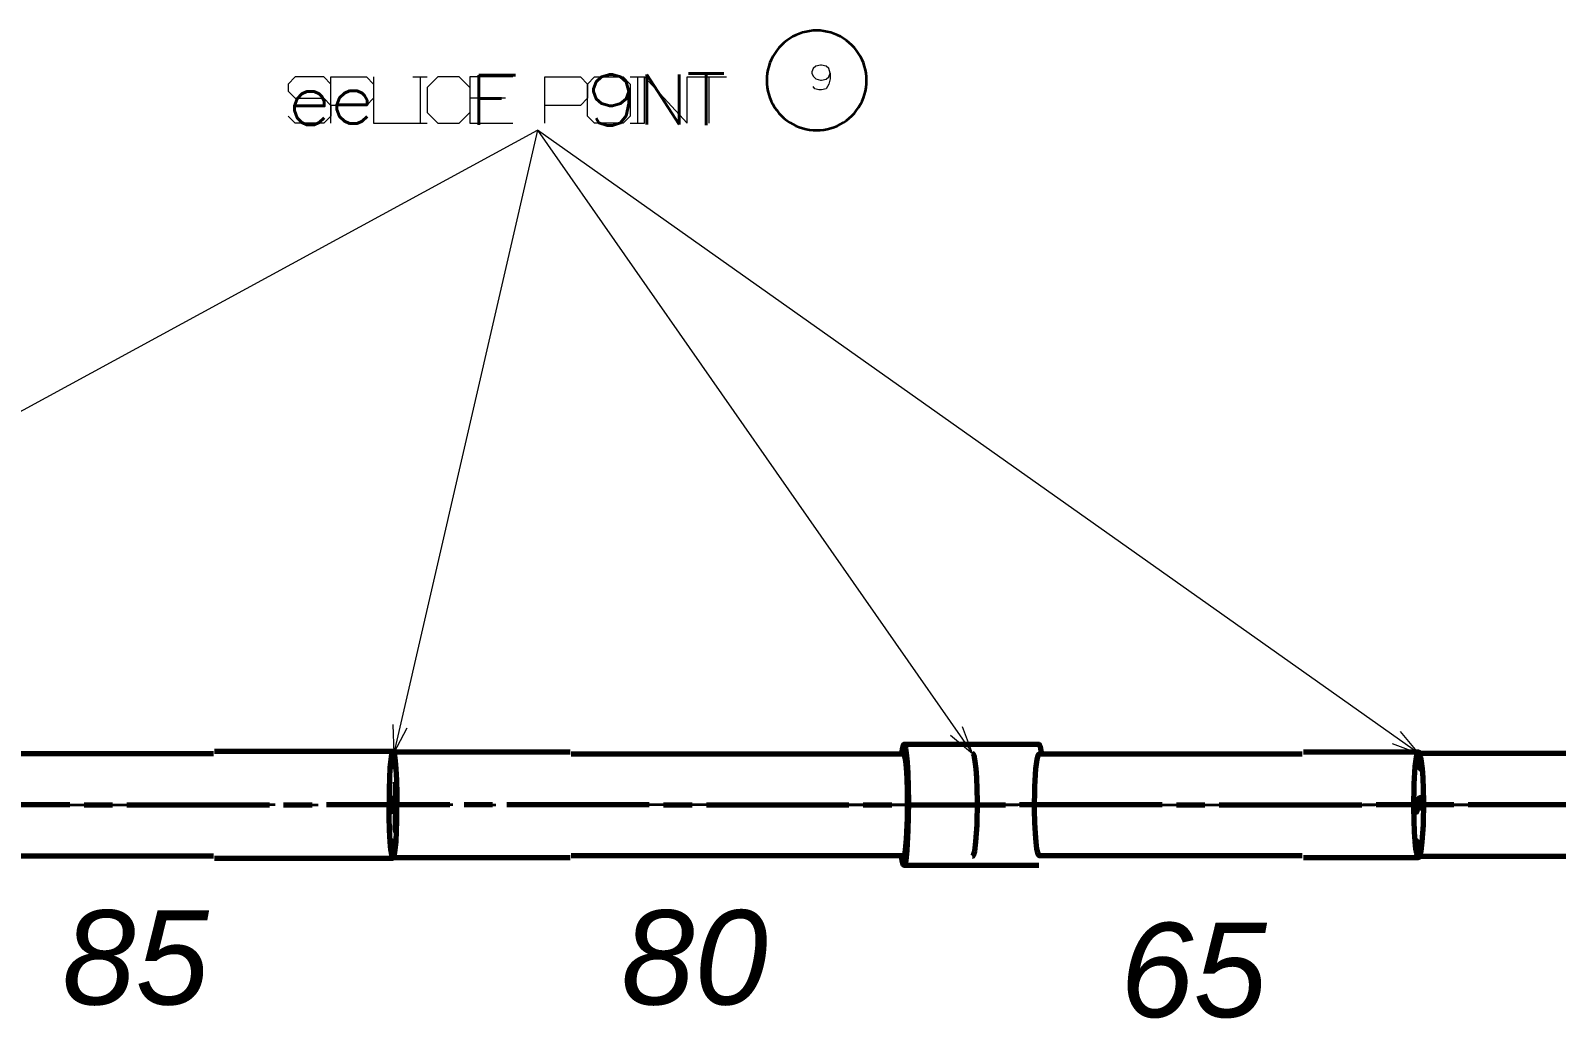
# Model space of a CAD drawing. Extents: x 0 to 174, y 0 to 33.
# Drawn here: x 36.818 to 41.032, y 8.328 to 11.057 of the extents above; entities that cross this region are included whole.
import ezdxf
from ezdxf.enums import TextEntityAlignment as Align

# ---------------------------------------------------------------- set-up
doc = ezdxf.new("R2010")
doc.units = 0
doc.layers.add('PDF2_문자', color=7, linetype='Continuous')
doc.layers.add('PDF2_형상', color=157, linetype='Continuous', true_color=0x405f80)
doc.layers.add('YOLO_TEXT', color=3, linetype='Continuous', true_color=0x008230)
doc.styles.add('OCR_LATIN', font='txt.shx')
doc.styles.add('PDF LucidaHandwriting Italic', font='ariali.ttf')

msp = doc.modelspace()

# ---------------------------------------------------------------- linework, layer by layer
at = {"layer": 'PDF2_형상', "color": 18, "lineweight": 35, "true_color": 0x260000}
msp.add_lwpolyline([(39.1269, 10.9193), (39.1267, 10.929), (39.1256, 10.9389), (39.1239, 10.9485), (39.1214, 10.9581), (39.1183, 10.9674), (39.1146, 10.9765), (39.1101, 10.9853), (39.1051, 10.9937), (39.0994, 11.0018), (39.0933, 11.0094), (39.0867, 11.0167), (39.0794, 11.0233), (39.0718, 11.0296), (39.0638, 11.0351), (39.0553, 11.0401), (39.0464, 11.0446), (39.0374, 11.0483), (39.0281, 11.0515), (39.0185, 11.0539), (39.0087, 11.0557), (38.999, 11.0567), (38.9892, 11.0571), (38.9793, 11.0567), (38.9696, 11.0557), (38.9599, 11.0539), (38.9504, 11.0515), (38.941, 11.0483), (38.9319, 11.0446), (38.9232, 11.0401), (38.9147, 11.0351), (38.9067, 11.0296), (38.8989, 11.0233), (38.8918, 11.0167), (38.885, 11.0094), (38.8789, 11.0018), (38.8733, 10.9937), (38.8682, 10.9853), (38.8639, 10.9765), (38.8601, 10.9674), (38.8569, 10.9581), (38.8546, 10.9486), (38.8528, 10.9389), (38.8518, 10.929), (38.8514, 10.9193), (38.8518, 10.9094), (38.8528, 10.8996), (38.8546, 10.89), (38.8569, 10.8804), (38.8601, 10.8711), (38.8639, 10.8621), (38.8682, 10.8532), (38.8732, 10.8447), (38.8789, 10.8367), (38.885, 10.829), (38.8918, 10.8218), (38.8989, 10.8151), (38.9067, 10.8089), (38.9147, 10.8033), (38.9232, 10.7983), (38.9319, 10.7939), (38.941, 10.7901), (38.9504, 10.7871), (38.9599, 10.7846), (38.9696, 10.7829), (38.9793, 10.7818), (38.9892, 10.7814), (38.999, 10.7818), (39.0087, 10.7829), (39.0185, 10.7846), (39.0281, 10.7871), (39.0374, 10.7901), (39.0464, 10.7939), (39.0553, 10.7983), (39.0636, 10.8033), (39.0718, 10.8089), (39.0794, 10.8151), (39.0867, 10.8218), (39.0933, 10.829), (39.0994, 10.8367), (39.1051, 10.8447), (39.1101, 10.8532), (39.1146, 10.8619), (39.1183, 10.8711), (39.1214, 10.8804), (39.1239, 10.89), (39.1256, 10.8996), (39.1267, 10.9094), (39.1269, 10.9192)], close=True, dxfattribs=at)
at = {"layer": 'PDF2_형상', "color": 18, "lineweight": 13, "true_color": 0x260000}
msp.add_lwpolyline([(39.0262, 10.9396), (39.0229, 10.9518), (39.0151, 10.9585), (39.0029, 10.9618), (38.9996, 10.9618), (38.9874, 10.9585), (38.9796, 10.9518), (38.9763, 10.9429), (38.9763, 10.9396), (38.9796, 10.9307), (38.9874, 10.924), (38.9996, 10.9196), (39.0029, 10.9196), (39.0151, 10.9229), (39.0229, 10.9296), (39.0262, 10.9396), (39.0262, 10.924), (39.0229, 10.9085), (39.0151, 10.8963), (39.0029, 10.8929), (38.9951, 10.8929), (38.984, 10.8963), (38.9796, 10.9029)], dxfattribs=at)
at = {"layer": 'PDF2_형상', "color": 7, "lineweight": 13}
for points in [[(37.6478, 10.9093), (37.6281, 10.929), (37.5493, 10.929), (37.5296, 10.9093), (37.5296, 10.8896), (37.5493, 10.8699), (37.6281, 10.8699), (37.6478, 10.8503), (37.6478, 10.8207), (37.6281, 10.801), (37.5493, 10.801), (37.5296, 10.8207)], [(37.6478, 10.801), (37.6478, 10.929), (37.7461, 10.929), (37.7658, 10.9093), (37.7658, 10.8699), (37.7461, 10.8503), (37.6478, 10.8503)], [(37.7658, 10.929), (37.7658, 10.801), (37.874, 10.801), (37.9135, 10.801)], [(37.874, 10.929), (37.9135, 10.929)], [(37.8938, 10.929), (37.8938, 10.801)], [(38.0315, 10.8994), (38.0021, 10.929), (37.9431, 10.929), (37.9135, 10.8994), (37.9135, 10.8306), (37.9431, 10.801), (38.0021, 10.801), (38.0315, 10.8306)], [(38.1497, 10.929), (38.0315, 10.929), (38.0315, 10.801), (38.1497, 10.801)], [(38.2383, 10.801), (38.2383, 10.929), (38.3367, 10.929), (38.3564, 10.9093), (38.3564, 10.8699), (38.3367, 10.8503), (38.2383, 10.8503)], [(38.4744, 10.929), (38.5139, 10.929)], [(38.4744, 10.801), (38.5139, 10.801), (38.5139, 10.929), (38.6319, 10.801), (38.6319, 10.929), (38.7403, 10.929)], [(38.4942, 10.929), (38.4942, 10.801)], [(38.691, 10.929), (38.691, 10.801)], [(38.13, 10.8699), (38.0315, 10.8699)], [(35.0129, 9.0378), (38.2186, 10.7814), (39.4192, 9.06)], [(40.6522, 9.0601), (38.2186, 10.7814), (37.8217, 9.0611)], [(37.8189, 9.1399), (37.8217, 9.0611), (37.8586, 9.1307)], [(39.3589, 9.1107), (39.4192, 9.06), (39.3924, 9.134)], [(40.5783, 9.0875), (40.6522, 9.0601), (40.6019, 9.1207)]]:
    msp.add_lwpolyline(points, dxfattribs=at)
msp.add_lwpolyline([(38.3761, 10.929), (38.4549, 10.929), (38.4744, 10.9093), (38.4744, 10.8207), (38.4549, 10.801), (38.3761, 10.801), (38.3564, 10.8207), (38.3564, 10.9093)], close=True, dxfattribs=at)
at = {"layer": 'PDF2_형상', "lineweight": 70}
for points in [[(37.8207, 8.7731), (37.8201, 8.7721), (37.8197, 8.7717), (37.8194, 8.7715), (37.8192, 8.7715), (37.819, 8.7715), (37.8187, 8.7717), (37.8185, 8.7718), (37.8179, 8.7725), (37.8172, 8.7739), (37.8157, 8.7799), (37.8135, 8.7949), (37.8115, 8.8165), (37.8099, 8.8485), (37.8089, 8.8853), (37.8092, 8.9628), (37.8115, 9.0207), (37.8147, 9.0513), (37.8171, 9.0626), (37.8182, 9.0647), (37.8187, 9.0653), (37.8189, 9.0653), (37.8192, 9.0654), (37.3265, 9.0654)], [(37.8207, 9.0638), (37.82, 9.065), (37.8196, 9.0653), (37.8192, 9.0654)], [(38.3081, 9.0638), (37.8192, 9.0638), (37.8201, 9.0632), (37.8212, 9.0612), (37.8229, 9.055), (37.825, 9.0397), (37.8269, 9.0181), (37.8286, 8.9865), (37.8296, 8.95), (37.8293, 8.8739), (37.8268, 8.8169), (37.8238, 8.7869), (37.8212, 8.7757), (37.8201, 8.7736), (37.8197, 8.7732), (37.8194, 8.7731), (37.8192, 8.7731), (38.3081, 8.7731)], [(39.6114, 9.0579), (39.6074, 9.0785), (39.6056, 9.0832), (39.6043, 9.0849), (39.6031, 9.0854), (39.3926, 9.0854), (39.2303, 9.0854), (39.2314, 9.0847), (39.2325, 9.0826), (39.2347, 9.0743), (39.2368, 9.0607), (39.239, 9.0364), (39.2407, 9.0058), (39.2421, 8.9674), (39.2425, 8.9257), (39.2414, 8.8475), (39.2383, 8.7928), (39.2351, 8.7646), (39.2325, 8.754), (39.2314, 8.7519), (39.2308, 8.7515), (39.2306, 8.7514), (39.2303, 8.7514), (39.23, 8.7514), (39.2299, 8.7515), (39.2293, 8.7519), (39.2278, 8.7549), (39.2256, 8.7642), (39.2236, 8.7789)], [(39.2303, 9.0854), (39.23, 9.0854), (39.2299, 9.0853), (39.2293, 9.0849), (39.2282, 9.0829), (39.2256, 9.0724), (39.2236, 9.0579)], [(40.6546, 8.7765), (40.654, 8.7751), (40.6528, 8.7735), (40.6522, 8.7732), (40.6519, 8.7731), (40.6517, 8.7731), (40.6514, 8.7731), (40.6511, 8.7732), (40.6504, 8.7738), (40.6489, 8.7764), (40.6465, 8.7843), (40.6444, 8.7967), (40.6422, 8.8175), (40.6403, 8.8433), (40.639, 8.8756), (40.6385, 8.9103), (40.6396, 8.9764), (40.6426, 9.0242), (40.6461, 9.0501), (40.649, 9.0607), (40.6503, 9.0629), (40.6508, 9.0635), (40.6514, 9.0638), (40.6518, 9.0638), (40.3335, 9.0638)], [(40.6547, 9.0601), (40.6532, 9.0629), (40.6525, 9.0636), (40.6518, 9.0638)], [(37.3235, 9.0594), (36.3761, 9.0594), (36.3758, 9.0594), (36.3756, 9.0593), (36.3751, 9.0589), (36.374, 9.0567), (36.3717, 9.0451), (36.3686, 9.0139), (36.3663, 8.9553), (36.3664, 8.879), (36.3675, 8.8439), (36.3692, 8.8144), (36.3711, 8.7954), (36.3732, 8.7829), (36.3746, 8.7788), (36.3761, 8.7774), (37.3235, 8.7774)], [(37.8143, 9.0167), (37.815, 9.0222), (37.8172, 9.0349), (37.8183, 9.0371), (37.8187, 9.0376), (37.8189, 9.0378), (37.8192, 9.0378), (37.8189, 9.0378), (37.8187, 9.0376), (37.8183, 9.0371), (37.8172, 9.0349), (37.815, 9.0222), (37.8144, 9.0175)], [(37.8238, 9.0183), (37.8215, 9.0317), (37.8204, 9.0351), (37.8192, 9.0362), (37.8204, 9.0351), (37.8215, 9.0317), (37.8238, 9.0181)], [(37.8228, 9.0186), (37.8211, 9.0274), (37.8201, 9.0296), (37.8192, 9.0303), (37.8201, 9.0296), (37.8211, 9.0272), (37.8229, 9.0178)], [(38.3111, 8.7789), (39.2303, 8.7789), (39.2306, 8.779), (39.2308, 8.7792), (39.2312, 8.7796), (39.2324, 8.7817), (39.2349, 8.7932), (39.2378, 8.8237), (39.2401, 8.8813), (39.2401, 8.9562), (39.239, 8.991), (39.2374, 9.0203), (39.2354, 9.0393), (39.2332, 9.0519), (39.2318, 9.0564), (39.2303, 9.0579), (38.3111, 9.0579)], [(39.42, 8.7765), (39.4203, 8.7767), (39.4208, 8.7768), (39.4214, 8.7774), (39.4228, 8.7796), (39.4257, 8.7901), (39.4292, 8.8158), (39.4322, 8.8631), (39.4332, 8.9279), (39.4326, 8.9618), (39.4313, 8.9931), (39.4294, 9.0181), (39.4271, 9.0381), (39.425, 9.0499), (39.4228, 9.0572), (39.4214, 9.0596), (39.42, 9.0603)], [(40.3297, 9.0579), (39.6031, 9.0579), (39.6028, 9.0579), (39.6021, 9.0576), (39.6015, 9.0571), (39.6003, 9.0549), (39.5975, 9.044), (39.594, 9.0175), (39.5911, 8.9692), (39.5903, 8.9035), (39.591, 8.8699), (39.5925, 8.8393), (39.5944, 8.8157), (39.5967, 8.7971), (39.5988, 8.7869), (39.601, 8.7808), (39.6031, 8.7789), (40.3297, 8.7789)], [(40.6518, 9.0303), (40.6515, 9.0303), (40.6512, 9.0301), (40.6507, 9.0297), (40.6496, 9.0278), (40.6472, 9.0186), (40.6468, 9.0167)], [(41.3135, 9.0603), (40.6518, 9.0603), (40.6531, 9.0596), (40.6544, 9.0572), (40.6567, 9.0499), (40.6589, 9.0381), (40.6611, 9.0181), (40.6631, 8.9931), (40.6643, 8.9618), (40.665, 8.9279), (40.6639, 8.8631), (40.6608, 8.8158), (40.6574, 8.7901), (40.6544, 8.7796), (40.6532, 8.7774), (40.6526, 8.7768), (40.6521, 8.7767), (40.6518, 8.7765), (41.3135, 8.7765)], [(40.656, 9.0168), (40.6539, 9.0243), (40.6528, 9.0261), (40.6518, 9.0268)], [(37.8257, 8.8419), (37.8276, 8.8974), (37.8271, 8.9664), (37.8265, 8.9808)], [(37.8107, 8.9378), (37.8106, 8.9179), (37.8107, 8.8982)], [(37.8107, 8.9376), (37.8106, 8.9181), (37.8107, 8.8983)], [(37.8114, 8.8982), (37.8119, 8.8981), (37.8132, 8.8983), (37.8142, 8.8993), (37.8149, 8.9007), (37.8151, 8.9028), (37.8151, 8.9326), (37.8147, 8.9354), (37.8126, 8.9372)], [(37.8262, 8.9331), (37.8256, 8.9351), (37.8249, 8.9368), (37.8239, 8.9378), (37.8226, 8.9381), (37.8215, 8.9378), (37.8204, 8.9369), (37.8196, 8.9346), (37.8206, 8.9304), (37.8274, 8.9096)], [(37.8256, 8.8483), (37.8274, 8.904), (37.8265, 8.9683), (37.8264, 8.9725)], [(37.8278, 8.9036), (37.8278, 8.9192), (37.8278, 8.9347)], [(40.6411, 8.9378), (40.6411, 8.9344), (40.641, 8.9311)], [(40.6414, 8.9017), (40.6422, 8.8993), (40.6432, 8.8983), (40.6446, 8.8981), (40.6458, 8.8983), (40.6468, 8.8993), (40.6474, 8.9007), (40.6476, 8.9028), (40.6476, 8.9326), (40.6472, 8.9354), (40.6467, 8.9362), (40.645, 8.9374)], [(40.6417, 8.9378), (40.6415, 8.9196), (40.6417, 8.9014)], [(40.6417, 8.9376), (40.6415, 8.9196), (40.6417, 8.9015)], [(40.6604, 8.9282), (40.6589, 8.9331), (40.6582, 8.9351), (40.6574, 8.9368), (40.6565, 8.9378), (40.6551, 8.9381), (40.654, 8.9378), (40.6531, 8.9369), (40.6521, 8.9346), (40.6531, 8.9304), (40.6613, 8.9054)], [(40.6624, 8.9031), (40.6624, 8.9215), (40.6622, 8.94)], [(37.8111, 8.9307), (37.811, 8.9143), (37.8111, 8.8981)], [(40.6618, 8.9282), (40.6618, 8.9304), (40.6618, 8.9325)], [(40.6624, 8.9069), (40.6624, 8.9178), (40.6624, 8.9285)], [(37.8144, 8.819), (37.8167, 8.8042), (37.8179, 8.8003), (37.8192, 8.799), (37.8179, 8.8003), (37.8167, 8.8042), (37.8144, 8.8193)], [(37.8231, 8.82), (37.8229, 8.8192), (37.8211, 8.8094), (37.8201, 8.8072), (37.8196, 8.8067), (37.8194, 8.8065), (37.8192, 8.8065), (37.8194, 8.8065), (37.8196, 8.8067), (37.8201, 8.8072), (37.8211, 8.8094), (37.8231, 8.8196), (37.8232, 8.821)], [(37.824, 8.8203), (37.8235, 8.816), (37.8211, 8.8035), (37.8201, 8.8013), (37.8196, 8.8008), (37.8194, 8.8007), (37.8192, 8.8006), (37.8194, 8.8007), (37.8196, 8.8008), (37.8201, 8.8013), (37.8211, 8.8035), (37.8235, 8.8158), (37.8239, 8.82)], [(40.6468, 8.8201), (40.6492, 8.81), (40.6504, 8.8074), (40.6518, 8.8065)], [(40.6518, 8.81), (40.6519, 8.81), (40.6522, 8.8101), (40.6528, 8.8106), (40.6539, 8.8125), (40.656, 8.8199), (40.656, 8.8201)], [(37.3265, 8.7715), (37.8192, 8.7715)], [(40.3335, 8.7731), (40.6518, 8.7731)], [(39.2303, 8.7514), (39.3926, 8.7514), (39.6031, 8.7514)]]:
    msp.add_lwpolyline(points, dxfattribs=at)
for points in [[(37.8151, 9.0168), (37.8153, 9.0185), (37.8174, 9.0289), (37.8183, 9.0312), (37.8187, 9.0317), (37.8189, 9.0318), (37.8192, 9.0319), (37.8189, 9.0318), (37.8187, 9.0317), (37.8183, 9.0312), (37.8174, 9.0289), (37.8153, 9.0185)], [(40.6458, 9.0167), (40.6469, 9.0238), (40.6496, 9.0337), (40.6507, 9.0357), (40.6512, 9.0361), (40.6515, 9.0362), (40.6518, 9.0362), (40.6515, 9.0362), (40.6512, 9.0361), (40.6507, 9.0357), (40.6496, 9.0337), (40.6469, 9.0238)], [(40.6518, 9.0328), (40.6532, 9.0317), (40.6546, 9.0286), (40.6572, 9.0167), (40.6546, 9.0286), (40.6532, 9.0317)], [(37.8192, 8.805), (37.8181, 8.8058), (37.8171, 8.8087), (37.8151, 8.8201), (37.8171, 8.8087), (37.8181, 8.8058)], [(40.6518, 8.8006), (40.6501, 8.8018), (40.6486, 8.8056), (40.6458, 8.8201), (40.6486, 8.8056), (40.6501, 8.8018)], [(40.6572, 8.8201), (40.6565, 8.8165), (40.6539, 8.8065), (40.6528, 8.8047), (40.6522, 8.8043), (40.6519, 8.8042), (40.6518, 8.8042), (40.6519, 8.8042), (40.6522, 8.8043), (40.6528, 8.8047), (40.6539, 8.8065), (40.6565, 8.8165)]]:
    msp.add_lwpolyline(points, close=True, dxfattribs=at)
at = {"layer": 'PDF2_형상', "color": 3, "lineweight": 70}
for points in [[(36.9267, 8.9185), (36.5329, 8.9185)], [(36.966, 8.9185), (37.0447, 8.9185)], [(37.0842, 8.9185), (37.4778, 8.9185)], [(37.5172, 8.9185), (37.596, 8.9185)], [(37.976, 8.9185), (37.8192, 8.9185), (37.6353, 8.9185)], [(38.094, 8.9185), (38.0153, 8.9185)], [(38.5271, 8.9185), (38.1335, 8.9185)], [(38.5665, 8.9185), (38.6453, 8.9185)], [(38.6846, 8.9185), (39.0783, 8.9185)], [(39.1176, 8.9185), (39.1964, 8.9185)], [(39.2358, 8.9185), (39.3926, 8.9185), (39.4317, 8.9185), (39.5104, 8.9185)], [(39.9435, 8.9185), (39.5497, 8.9185)], [(39.9828, 8.9185), (40.0615, 8.9185)], [(40.1008, 8.9185), (40.4946, 8.9185)], [(40.7487, 8.9185), (40.67, 8.9185), (40.6518, 8.9185), (40.534, 8.9185)], [(41.1818, 8.9185), (40.7881, 8.9185)]]:
    msp.add_lwpolyline(points, dxfattribs=at)
at = {"layer": 'PDF2_형상', "color": 18, "lineweight": 35, "true_color": 0x260000}
for points in [[(36.8378, 8.9185), (37.2315, 8.9185)], [(37.494, 8.9185), (37.1775, 8.9185)], [(37.2708, 8.9185), (37.3496, 8.9185)], [(37.3889, 8.9185), (37.4746, 8.9185)], [(37.5335, 8.9185), (37.6122, 8.9185)], [(37.6515, 8.9185), (37.9681, 8.9185)], [(37.9849, 8.9185), (37.6701, 8.9185)], [(38.0243, 8.9185), (38.1031, 8.9185)], [(38.1424, 8.9185), (38.4572, 8.9185)], [(38.2204, 8.9185), (38.1599, 8.9185)], [(38.3385, 8.9185), (38.2599, 8.9185)], [(38.7717, 8.9185), (38.3779, 8.9185)], [(38.811, 8.9185), (38.8897, 8.9185)], [(38.929, 8.9185), (39.3228, 8.9185)], [(39.2328, 8.9185), (39.0781, 8.9185)], [(39.419, 8.9185), (39.2344, 8.9185)], [(39.3513, 8.9185), (39.2725, 8.9185), (39.2394, 8.9185)], [(39.2721, 8.9185), (39.3508, 8.9185)], [(39.3622, 8.9185), (39.4408, 8.9185)], [(39.3901, 8.9185), (39.5449, 8.9185)], [(39.7843, 8.9185), (39.3906, 8.9185)], [(39.4585, 8.9185), (39.5372, 8.9185)], [(39.4803, 8.9185), (39.5408, 8.9185)], [(39.5765, 8.9185), (39.7611, 8.9185)], [(39.8236, 8.9185), (39.9024, 8.9185)], [(39.9418, 8.9185), (40.3354, 8.9185)], [(40.4139, 8.9185), (40.1793, 8.9185)], [(40.3749, 8.9185), (40.4867, 8.9185)], [(40.4532, 8.9185), (40.5319, 8.9185)], [(40.9039, 8.9185), (40.4976, 8.9185)], [(40.5714, 8.9185), (40.806, 8.9185)], [(40.9432, 8.9185), (41.0219, 8.9185)]]:
    msp.add_lwpolyline(points, dxfattribs=at)

# ---------------------------------------------------------------- texts
at = {"layer": 'PDF2_문자', "char_height": 0.2605, "attachment_point": 4, "style": 'PDF LucidaHandwriting Italic'}
for s, insert in [('85', (36.9058, 8.4953)), ('80', (38.4496, 8.4953)), ('65', (39.8276, 8.4604))]:
    msp.add_mtext(s, dxfattribs=dict(at, insert=insert))
at = {"layer": 'YOLO_TEXT', "style": 'OCR_LATIN'}
for s, height, p, p2 in [('F', 0.1372, (38.0246, 10.797), (38.1658, 10.797)), ('9', 0.1408, (38.3505, 10.795), (38.5002, 10.795)), ('N', 0.1378, (38.4946, 10.7978), (38.6347, 10.7978)), ('T', 0.1424, (38.6285, 10.7958), (38.7398, 10.7958)), ('e', 0.1382, (37.5269, 10.7963), (37.6496, 10.7963)), ('e', 0.1345, (37.6435, 10.8006), (37.7686, 10.8006))]:
    msp.add_text(s, height=height, dxfattribs=at).set_placement(p, p2, align=Align.FIT)

doc.saveas('drawing.dxf')
